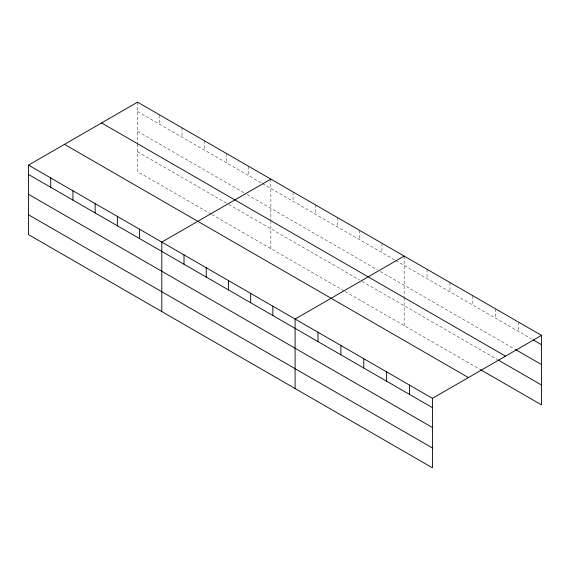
<?xml version="1.0" encoding="UTF-8"?>
<svg xmlns="http://www.w3.org/2000/svg" width="570" height="570" viewBox="0 0 570 570"><rect width="100%" height="100%" fill="white"/><g stroke="black" fill="none" stroke-linecap="round" stroke-linejoin="round"><path stroke-width="0.43" stroke-dasharray="2.85 2.14" d="M137.562 111.492L261.666 183.141M262.435 183.583L394.967 260.105M395.737 260.547L531.582 338.972M137.562 131.349L244.053 192.824M247.116 194.598L377.347 269.788M380.411 271.555L514.795 349.139M137.562 151.805L226.433 203.112M228.727 204.438L359.727 280.07M362.028 281.395L497.247 359.463M211.107 214.12L137.562 171.663L137.562 143.797M211.876 214.562L344.408 291.078M345.171 291.519L479.698 369.189M518.607 322.157L518.607 331.483M495.722 308.94L495.722 318.274M472.829 295.73L472.829 305.057M449.944 282.513L449.944 291.84M427.051 269.296L427.051 278.623M404.159 256.08L404.159 296.828M404.159 297.718L404.159 325.577M381.943 243.255L381.943 252.581M359.727 230.43L359.727 239.756M337.511 217.605L337.511 226.931M315.296 204.772L315.296 214.106M293.08 191.947L293.08 201.274M270.864 179.123L270.864 219.87M270.864 220.761L270.864 248.62M248.648 166.298L248.648 175.624M226.433 153.465L226.433 162.799M204.21 140.64L204.21 149.967M181.994 127.815L181.994 137.142M159.778 114.99L159.778 124.317M137.562 102.165L137.562 142.906"/><path stroke-width="0.85" d="M28.5 165.129L432.438 398.337L432.438 467.835L28.5 234.626L28.5 165.129L137.562 102.165L541.5 335.374L541.5 404.871L480.46 369.631M270.864 179.123L161.802 242.086L161.802 311.583M404.159 256.08L295.096 319.05L295.096 388.548M432.438 398.337L541.5 335.374M533.107 339.855L541.5 344.7M515.558 349.581L541.5 364.558M101.574 122.942L505.512 356.15M498.009 359.905L541.5 385.014M64.488 144.352L468.426 377.561M28.5 174.456L432.438 407.671M28.5 194.313L432.438 427.521M28.5 214.769L432.438 447.984M409.545 385.128L409.545 394.454M386.659 371.911L386.659 381.237M363.767 358.694L363.767 368.021M340.881 345.477L340.881 354.811M317.989 332.26L317.989 341.594M272.88 306.218L272.88 315.552M250.665 293.393L250.665 302.727M228.449 280.568L228.449 289.895M206.233 267.743L206.233 277.07M184.017 254.918L184.017 264.245M139.586 229.261L139.586 238.588M117.363 216.436L117.363 225.763M95.147 203.611L95.147 212.938M72.931 190.779L72.931 200.113M50.716 177.954L50.716 187.288"/></g></svg>
